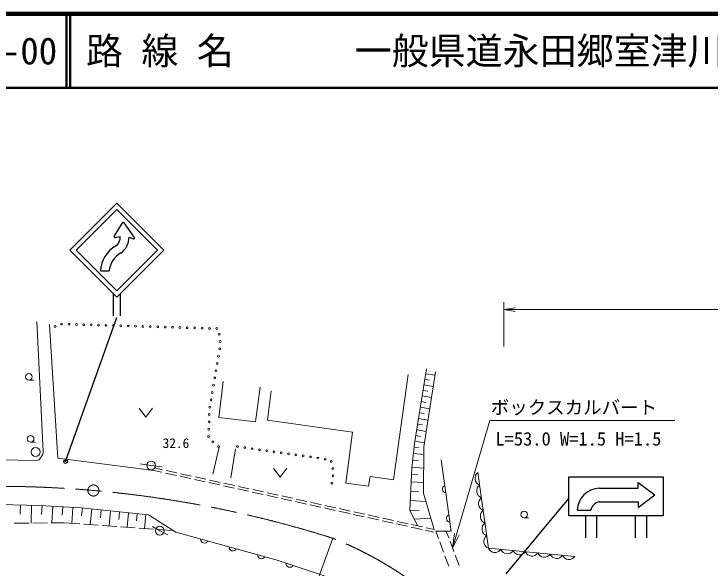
# Model space of a CAD drawing. Units: millimetres, scale not verified. Extents: x 40000 to 680000, y 20000 to 380000.
# Drawn here: x 170631 to 264788, y 305028 to 380000 of the extents above; entities that cross this region are included whole.
import ezdxf
from ezdxf.enums import TextEntityAlignment as Align

# ---------------------------------------------------------------- set-up
doc = ezdxf.new("R2010")
doc.units = ezdxf.units.MM
doc.header["$LTSCALE"] = 1000
doc.linetypes.add('CHAIN', pattern=[18.5, 12, -1.5, 3.5, -1.5])
for name, color, linetype, lineweight in [('M-BMK', 2, 'CHAIN', 13), ('M-STR-HTXT', 7, 'Continuous', 13), ('M-STR-STRC', 7, 'Continuous', 25), ('M-TTL', 2, 'Continuous', 140), ('M-TTL-LINE', 7, 'Continuous', 50), ('M-WORK', 1, 'Continuous', 13)]:
    doc.layers.add(name, color=color, linetype=linetype, lineweight=lineweight)
doc.layers.add('M-TTL-TXT', color=7, linetype='Continuous')
doc.styles.add('ＭＳ ゴシック', font='')
doc.styles.get('ＭＳ ゴシック').set_extended_font_data('MS Gothic')

# ---------------------------------------------------------------- blocks, each defined once
blk = doc.blocks.new('open_arrow')
at = {"color": 0, "linetype": 'Continuous', "lineweight": -2}
blk.add_lwpolyline([(7.5, 1.25), (0, 0), (7.5, -1.25)], dxfattribs=at)

msp = doc.modelspace()

# ---------------------------------------------------------------- linework, layer by layer
at = {"layer": 'M-BMK'}
msp.add_circle((181383, 315525), 750, dxfattribs=at)
for centre, radius, start, end in [((168379, 166090), 150000, 72.38803, 103.91322), ((195292, 262597), 50000, 31.14686, 68.31872)]:
    msp.add_arc(centre, radius, start, end, dxfattribs=at)
at = {"layer": 'M-STR-HTXT'}
for p, q in [((236908, 335000), (236908, 341000)), ((236908, 340000), (302718, 340000)), ((213764, 309059), (205158, 285587))]:
    msp.add_line(p, q, dxfattribs=at)
msp.add_lwpolyline([(229972, 307711), (235000, 325000), (260000, 325000)], dxfattribs=at)
at = {"layer": 'M-STR-STRC'}
for p, q in [((184196, 349909), (185297, 351730)), ((186940, 349748), (185538, 351739)), ((184319, 349737), (185021, 349888)), ((186213, 349790), (186807, 349574)), ((182349, 345238), (183531, 345238)), ((184057, 342177), (184057, 339177)), ((185057, 339177), (185057, 342177)), ((177622, 319425), (184539, 338948)), ((245676, 317355), (258426, 317355)), ((245676, 312105), (245676, 317355)), ((258426, 317355), (258426, 312105)), ((255051, 315855), (255051, 316605)), ((255051, 316605), (257301, 314918)), ((249801, 315855), (255051, 315855)), ((255051, 313230), (257301, 314918)), ((237201, 304237), (245676, 314447)), ((249801, 313980), (255051, 313980)), ((255051, 313980), (255051, 313230)), ((246801, 312855), (248676, 312855)), ((258426, 312105), (245676, 312105)), ((247926, 312105), (247926, 309105)), ((249426, 312105), (249426, 309105)), ((254676, 312105), (254676, 309105)), ((256176, 312105), (256176, 309105))]:
    msp.add_line(p, q, dxfattribs=at)
for points in [[(184557, 341677), (190921, 348040), (184557, 354404), (178193, 348040)], [(184557, 342525), (190072, 348040), (184557, 353556), (179041, 348040)]]:
    msp.add_lwpolyline(points, close=True, dxfattribs=at)
msp.add_circle((177622, 319425), 250, dxfattribs=at)
for centre, radius, start, end in [((185420, 351656), 144, 35.16644, 148.8407), ((184295, 349850), 115, 148.8407, 282.09476), ((183503, 349844), 1519, 306.05144, 1.66465), ((183503, 349844), 2711, 306.05144, 358.86619), ((186846, 349682), 115, 250.01689, 35.16644), ((186438, 345068), 4093, 119.91598, 177.61533), ((186438, 345068), 2912, 117.14618, 176.64752), ((249989, 312668), 3193, 93.36646, 176.63354), ((249989, 312668), 1326, 98.1301, 171.8699)]:
    msp.add_arc(centre, radius, start, end, dxfattribs=at)
at = {"layer": 'M-TTL'}
msp.add_line((680000, 380000), (40000, 380000), dxfattribs=at)
at = {"layer": 'M-TTL-LINE'}
for p, q in [((177750, 380000), (177750, 370000)), ((178250, 380000), (178250, 370000)), ((40000, 370000), (680000, 370000))]:
    msp.add_line(p, q, dxfattribs=at)
at = {"layer": 'M-WORK'}
for p, q in [((226221, 330566), (226844, 330464)), ((226342, 331314), (227582, 331113)), ((172661, 330441), (173261, 330441)), ((226099, 329817), (227347, 329615)), ((225977, 329064), (226605, 328962)), ((225854, 328310), (227110, 328106)), ((225608, 326793), (226872, 326588)), ((225731, 327552), (226363, 327449)), ((187578, 326667), (188478, 325467)), ((188478, 325467), (189378, 326667)), ((225484, 326030), (226120, 325926)), ((225360, 325266), (226633, 325060)), ((225235, 324498), (225876, 324394)), ((225110, 323729), (226391, 323521)), ((172891, 322053), (173491, 322053)), ((224859, 322182), (226149, 321972)), ((224985, 322955), (225630, 322851)), ((197544, 317747), (198405, 321386)), ((200608, 321156), (199976, 317230)), ((224760, 321360), (225447, 321293)), ((224680, 320535), (226054, 320402)), ((224590, 319611), (225360, 319536)), ((228436, 319656), (229757, 310024)), ((189195, 318913), (187672, 319115)), ((189195, 318913), (190690, 318724)), ((189630, 318572), (190730, 318331)), ((205740, 318523), (206640, 317323)), ((206640, 317323), (207540, 318523)), ((224500, 318686), (226041, 318536)), ((189555, 318231), (190655, 317989)), ((191143, 317881), (192608, 317559)), ((191218, 318223), (192683, 317901)), ((193097, 317452), (194562, 317130)), ((193172, 317794), (194637, 317472)), ((195125, 317364), (196590, 317042)), ((224422, 317692), (225252, 317648)), ((195050, 317022), (196515, 316700)), ((197003, 316593), (198468, 316271)), ((197078, 316935), (198543, 316613)), ((199032, 316505), (200497, 316183)), ((224369, 316697), (226028, 316608)), ((198957, 316163), (200422, 315841)), ((200910, 315734), (202375, 315412)), ((200985, 316076), (202450, 315754)), ((202938, 315646), (204403, 315324)), ((224301, 315426), (225360, 315369)), ((202863, 315305), (204328, 314982)), ((204817, 314875), (206282, 314553)), ((204892, 315217), (206357, 314895)), ((206845, 314787), (208310, 314465)), ((171516, 313550), (171489, 312306)), ((206770, 314446), (208235, 314123)), ((208723, 314016), (210188, 313694)), ((208798, 314358), (210263, 314036)), ((210677, 313587), (212142, 313265)), ((210752, 313928), (212217, 313606)), ((224233, 314154), (226352, 314041)), ((173009, 313518), (172958, 311116)), ((174450, 313476), (174379, 312277)), ((175889, 313392), (175756, 311137)), ((177241, 313312), (177175, 312185)), ((178594, 313232), (178467, 311077)), ((179886, 313149), (179776, 312076)), ((181175, 313017), (180957, 310903)), ((182443, 312886), (182335, 311829)), ((183712, 312756), (183503, 310724)), ((184931, 312631), (184827, 311615)), ((212630, 313157), (214095, 312835)), ((212705, 313499), (214170, 313177)), ((214583, 312728), (216048, 312406)), ((214659, 313070), (216124, 312747)), ((216612, 312640), (218077, 312318)), ((224191, 312831), (225448, 312867)), ((186150, 312505), (185949, 310552)), ((187322, 312385), (187222, 311408)), ((188494, 312264), (188301, 310387)), ((216537, 312298), (218002, 311976)), ((218490, 311869), (219955, 311547)), ((218565, 312211), (220030, 311888)), ((220519, 311781), (221984, 311459)), ((224786, 311639), (227030, 311760)), ((239651, 311832), (240251, 311832)), ((170676, 311099), (172675, 311114)), ((173175, 311118), (175175, 311133)), ((175675, 311137), (177435, 311150)), ((177435, 311150), (179551, 311001)), ((180050, 310966), (182045, 310826)), ((182544, 310791), (184539, 310651)), ((220443, 311439), (221908, 311117)), ((222397, 311010), (223862, 310688)), ((222472, 311352), (223937, 311030)), ((224425, 310922), (225890, 310600)), ((185038, 310616), (187033, 310476)), ((187531, 310441), (189526, 310301)), ((190368, 310082), (189392, 310668)), ((190025, 310266), (192141, 310117)), ((190368, 310082), (191456, 309526)), ((224350, 310580), (225815, 310258)), ((226303, 310151), (227403, 309909)), ((226379, 310493), (227478, 310251)), ((229757, 310024), (227691, 310013)), ((228054, 309034), (227691, 310013)), ((229070, 310070), (229433, 309119)), ((228750, 307159), (228228, 308565)), ((229612, 308652), (230147, 307251)), ((229447, 305284), (228924, 306690)), ((230326, 306784), (230862, 305383))]:
    msp.add_line(p, q, dxfattribs=at)
for points in [[(89420, 305952), (92926, 305946), (95295, 306063), (98368, 306345), (102167, 307025), (105721, 307881), (131649, 314609), (139811, 316439), (146578, 317788), (151433, 318515), (156992, 319195), (161741, 319523), (166221, 319711), (173680, 319594), (174050, 319682), (174550, 320401), (174592, 320808), (173730, 338376)], [(175422, 338003), (176581, 319897), (189555, 318231)], [(226449, 331970), (224811, 321887), (224467, 318526), (224165, 312882), (225232, 310745)], [(227478, 310251), (226018, 315165), (226061, 321413), (227655, 331582)], [(205410, 329008), (204912, 325043), (216421, 323416), (215521, 316522), (218604, 316100), (218815, 317422), (221975, 316981), (223976, 331210)], [(198937, 330252), (198362, 325407), (203284, 324795), (203916, 329506)], [(233377, 317949), (234814, 307704), (246495, 306593)], [(82136, 293452), (88722, 299123), (93706, 299551), (98937, 300254), (105750, 301603), (112036, 303151), (124185, 306388), (137742, 309554), (144309, 310938), (151111, 312228), (157819, 312978), (162486, 313330), (168655, 313612), (174143, 313494), (179725, 313166), (188849, 312228), (192508, 309882)], [(192508, 309882), (206229, 306106), (214356, 303397), (221517, 299402)]]:
    msp.add_lwpolyline(points, dxfattribs=at)
for centre, radius in [((177085, 338042), 125), ((178085, 338013), 125), ((179084, 337984), 125), ((180084, 337955), 125), ((181083, 337926), 125), ((176206, 337724), 125), ((182083, 337897), 125), ((183083, 337868), 125), ((184082, 337839), 125), ((185082, 337809), 125), ((186081, 337780), 125), ((187081, 337751), 125), ((188080, 337722), 125), ((189080, 337693), 125), ((190080, 337664), 125), ((191079, 337635), 125), ((192079, 337606), 125), ((193078, 337577), 125), ((194078, 337548), 125), ((195077, 337519), 125), ((196077, 337489), 125), ((197077, 337460), 125), ((198076, 337431), 125), ((198413, 336673), 125), ((198537, 335681), 125), ((198465, 334693), 125), ((198297, 333707), 125), ((198129, 332721), 125), ((197960, 331736), 125), ((172661, 330891), 450), ((197792, 330750), 125), ((197624, 329764), 125), ((197456, 328778), 125), ((197288, 327793), 125), ((197120, 326807), 125), ((197056, 325810), 125), ((197020, 324811), 125), ((196985, 323812), 125), ((172891, 322503), 450), ((196949, 322812), 125), ((197531, 322094), 125), ((173561, 320738), 600), ((198308, 321464), 125), ((200856, 321464), 125), ((201846, 321324), 125), ((202836, 321184), 125), ((203826, 321043), 125), ((204816, 320903), 125), ((205807, 320763), 125), ((206797, 320623), 125), ((207787, 320483), 125), ((208777, 320343), 125), ((209767, 320202), 125), ((210757, 320062), 125), ((189195, 318913), 600), ((211747, 319922), 125), ((212737, 319782), 125), ((213558, 319462), 125), ((213761, 318482), 125), ((213786, 317498), 125), ((213643, 316508), 125), ((239651, 312282), 450), ((190368, 310082), 600)]:
    msp.add_circle(centre, radius, dxfattribs=at)
for centre, radius, start, end in [((233986, 317164), 993, 127.75662, 248.20361), ((229091, 315709), 512, 110.49129, 265.13053), ((234225, 315456), 993, 127.75662, 248.20361), ((234464, 313749), 993, 127.75662, 248.20361), ((234704, 312041), 993, 127.75662, 248.20361), ((229634, 311746), 512, 110.49129, 265.13053), ((234943, 310334), 993, 127.75662, 248.20361), ((196394, 308929), 512, 177.29275, 331.93198), ((235182, 308626), 993, 127.75662, 248.20361), ((200251, 307868), 512, 177.29275, 331.93198), ((235691, 308075), 952, 202.93343, 326.20363), ((237360, 307916), 952, 202.93343, 326.20363), ((239029, 307758), 952, 202.93343, 326.20363), ((240697, 307599), 952, 202.93343, 326.20363), ((242366, 307440), 952, 202.93343, 326.20363), ((204108, 306807), 512, 177.29275, 331.93198), ((244035, 307282), 952, 202.93343, 326.20363), ((245704, 307123), 952, 202.93343, 326.20363), ((207943, 305653), 512, 174.24543, 328.88467)]:
    msp.add_arc(centre, radius, start, end, dxfattribs=at)

# ---------------------------------------------------------------- block references
at = {"layer": 'M-STR-HTXT', "xscale": 200, "yscale": 200}
msp.add_blockref('open_arrow', (236908, 340000), dxfattribs=at)
at = {"layer": 'M-STR-HTXT', "xscale": 267, "yscale": 267, "rotation": 73.8}
msp.add_blockref('open_arrow', (229972, 307711), dxfattribs=at)

# ---------------------------------------------------------------- texts
at = {"layer": 'M-STR-HTXT', "style": 'ＭＳ ゴシック'}
for s, p in [('ボックスカルバート', (246371, 326769)), ('L=53.0 W=1.5 H=1.5', (246978, 322520))]:
    msp.add_text(s, height=1833, dxfattribs=at).set_placement(p, align=Align.MIDDLE_CENTER)
at = {"layer": 'M-TTL-TXT', "style": 'ＭＳ ゴシック'}
for s, p in [('011-00', (161521, 375000)), ('路 線 名', (180380, 375000)), ('一般県道永田郷室津川棚線', (216734, 375000))]:
    msp.add_text(s, height=3666, dxfattribs=at).set_placement(p, align=Align.MIDDLE_LEFT)
at = {"layer": 'M-WORK', "style": 'ＭＳ ゴシック'}
msp.add_text('32.6', height=1320, dxfattribs=at).set_placement((192547, 321932), align=Align.MIDDLE_CENTER)

doc.saveas('drawing.dxf')
